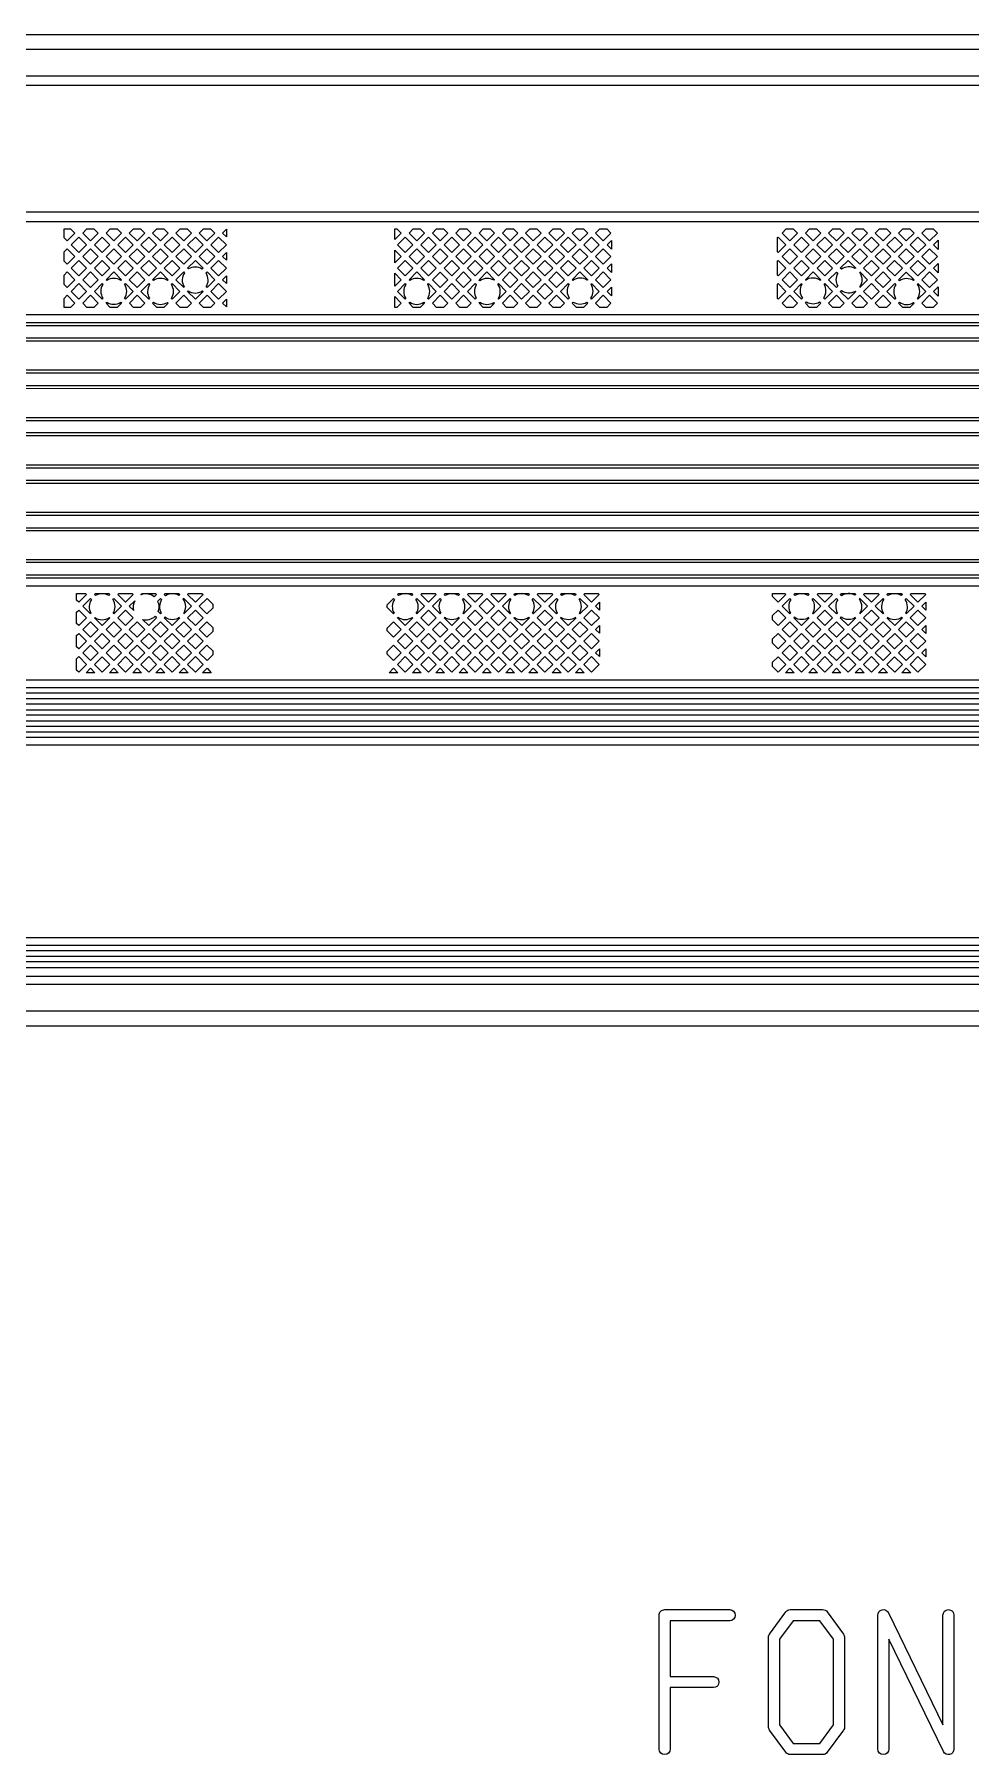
# Model space of a CAD drawing. Extents: x 3664 to 3837, y -413 to -292.
# Drawn here: x 3751.28 to 3764.12, y -344.14 to -320.55 of the extents above; entities that cross this region are included whole.
import ezdxf

# ---------------------------------------------------------------- set-up
doc = ezdxf.new("R2010")
doc.units = 0
doc.layers.add('gbr-dxf_layer0', color=7, linetype='Continuous')
doc.layers.add('gbr-outline-dxf_layer1', color=2, linetype='Continuous')

msp = doc.modelspace()

# ---------------------------------------------------------------- linework, layer by layer
at = {"layer": 'gbr-dxf_layer0'}
for p, q in [((3753.858, -323.271), (3753.911, -323.218)), ((3753.911, -323.324), (3753.858, -323.271)), ((3753.911, -323.218), (3753.911, -323.324)), ((3759.133, -323.431), (3759.192, -323.372)), ((3759.192, -323.372), (3759.192, -323.49)), ((3763.609, -323.431), (3763.673, -323.367)), ((3763.673, -323.367), (3763.673, -323.494)), ((3753.858, -323.591), (3753.911, -323.538)), ((3753.911, -323.643), (3753.858, -323.591)), ((3753.911, -323.538), (3753.911, -323.643)), ((3756.22, -323.679), (3756.22, -323.503)), ((3759.192, -323.49), (3759.133, -323.431)), ((3763.673, -323.494), (3763.609, -323.431)), ((3753.858, -323.91), (3753.911, -323.858)), ((3753.911, -323.858), (3753.911, -323.963)), ((3756.22, -323.999), (3756.22, -323.822)), ((3759.133, -323.751), (3759.192, -323.692)), ((3759.192, -323.81), (3759.133, -323.751)), ((3759.192, -323.692), (3759.192, -323.81)), ((3763.609, -323.751), (3763.673, -323.687)), ((3763.673, -323.814), (3763.609, -323.751)), ((3763.673, -323.687), (3763.673, -323.814)), ((3753.911, -323.963), (3753.858, -323.91)), ((3759.133, -324.07), (3759.192, -324.011)), ((3759.192, -324.129), (3759.133, -324.07)), ((3759.192, -324.011), (3759.192, -324.129)), ((3763.609, -324.07), (3763.673, -324.007)), ((3763.673, -324.134), (3763.609, -324.07)), ((3763.673, -324.007), (3763.673, -324.134)), ((3753.858, -324.23), (3753.911, -324.177)), ((3753.911, -324.283), (3753.858, -324.23)), ((3753.911, -324.177), (3753.911, -324.283)), ((3756.22, -324.289), (3756.22, -324.142)), ((3752.579, -328.386), (3752.653, -328.312)), ((3758.973, -328.386), (3759.027, -328.333)), ((3759.027, -328.333), (3759.027, -328.44)), ((3763.449, -328.386), (3763.504, -328.331)), ((3763.504, -328.331), (3763.504, -328.441)), ((3752.639, -328.445), (3752.579, -328.386)), ((3759.027, -328.44), (3758.973, -328.386)), ((3763.504, -328.441), (3763.449, -328.386)), ((3758.973, -328.706), (3759.027, -328.652)), ((3759.027, -328.759), (3758.973, -328.706)), ((3759.027, -328.652), (3759.027, -328.759)), ((3763.449, -328.706), (3763.504, -328.651)), ((3763.504, -328.761), (3763.449, -328.706)), ((3763.504, -328.651), (3763.504, -328.761)), ((3758.973, -329.026), (3759.027, -328.972)), ((3759.027, -329.079), (3758.973, -329.026)), ((3759.027, -328.972), (3759.027, -329.079)), ((3763.449, -329.026), (3763.504, -328.971)), ((3763.504, -329.08), (3763.449, -329.026)), ((3763.504, -328.971), (3763.504, -329.08)), ((3752.106, -329.299), (3751.986, -329.299)), ((3752.425, -329.299), (3752.306, -329.299)), ((3752.745, -329.299), (3752.626, -329.299)), ((3753.065, -329.299), (3752.945, -329.299)), ((3753.385, -329.299), (3753.265, -329.299)), ((3753.704, -329.299), (3753.585, -329.299)), ((3756.262, -329.299), (3756.142, -329.299)), ((3756.582, -329.299), (3756.462, -329.299)), ((3756.901, -329.299), (3756.782, -329.299)), ((3757.221, -329.299), (3757.101, -329.299)), ((3757.541, -329.299), (3757.421, -329.299)), ((3757.86, -329.299), (3757.741, -329.299)), ((3758.18, -329.299), (3758.06, -329.299)), ((3758.5, -329.299), (3758.38, -329.299)), ((3758.819, -329.299), (3758.7, -329.299)), ((3761.697, -329.299), (3761.577, -329.299)), ((3762.016, -329.299), (3761.897, -329.299)), ((3762.336, -329.299), (3762.217, -329.299)), ((3762.656, -329.299), (3762.536, -329.299)), ((3762.975, -329.299), (3762.856, -329.299)), ((3763.295, -329.299), (3763.176, -329.299)), ((3770.488, -329.401), (3743.517, -329.401)), ((3743.517, -329.503), (3770.491, -329.503)), ((3743.515, -329.655), (3770.49, -329.655)), ((3770.49, -329.579), (3743.517, -329.579)), ((3770.491, -329.731), (3743.517, -329.731)), ((3743.58, -329.807), (3770.491, -329.807)), ((3770.49, -329.883), (3743.582, -329.883)), ((3743.879, -329.96), (3770.492, -329.96)), ((3770.49, -330.036), (3743.882, -330.036)), ((3770.491, -330.188), (3743.942, -330.188)), ((3743.943, -330.112), (3770.489, -330.112)), ((3769.366, -332.933), (3742.19, -332.933)), ((3770.449, -333.112), (3740.228, -333.112)), ((3770.478, -333.467), (3740.209, -333.467)), ((3740.211, -333.34), (3770.48, -333.34)), ((3759.844, -344.06), (3759.844, -343.144))]:
    msp.add_line(p, q, dxfattribs=at)
at = {"layer": 'gbr-dxf_layer0', "color": 1}
for p, q in [((3770.894, -324.543), (3743.196, -324.543)), ((3743.197, -324.498), (3770.895, -324.498)), ((3770.895, -324.753), (3743.19, -324.753)), ((3743.192, -324.708), (3770.894, -324.708))]:
    msp.add_line(p, q, dxfattribs=at)
at = {"layer": 'gbr-dxf_layer0', "color": 2}
for p, q in [((3743.159, -325.148), (3770.893, -325.148)), ((3770.892, -325.193), (3743.161, -325.193)), ((3770.892, -325.405), (3743.733, -325.403)), ((3743.734, -325.358), (3770.893, -325.36))]:
    msp.add_line(p, q, dxfattribs=at)
at = {"layer": 'gbr-dxf_layer0', "color": 3}
for p, q in [((3770.892, -325.843), (3743.13, -325.843)), ((3743.131, -325.798), (3770.89, -325.798)), ((3743.131, -326.007), (3770.892, -326.007)), ((3770.891, -326.052), (3743.13, -326.052))]:
    msp.add_line(p, q, dxfattribs=at)
at = {"layer": 'gbr-dxf_layer0', "color": 4}
for p, q in [((3743.172, -326.448), (3770.89, -326.448)), ((3770.89, -326.705), (3743.013, -326.705)), ((3743.015, -326.66), (3770.889, -326.66)), ((3770.891, -326.493), (3743.173, -326.493))]:
    msp.add_line(p, q, dxfattribs=at)
at = {"layer": 'gbr-dxf_layer0', "color": 5}
for p, q in [((3770.959, -327.356), (3743.17, -327.356)), ((3743.171, -327.311), (3770.957, -327.311))]:
    msp.add_line(p, q, dxfattribs=at)
at = {"layer": 'gbr-dxf_layer0', "color": 6}
for p, q in [((3743.155, -327.745), (3770.705, -327.745)), ((3770.703, -327.79), (3743.156, -327.79)), ((3770.703, -328.002), (3743.422, -328.002)), ((3743.423, -327.957), (3770.705, -327.957))]:
    msp.add_line(p, q, dxfattribs=at)
at = {"layer": 'gbr-dxf_layer0', "linetype": 'Continuous'}
for points in [[(3739.213, -329.411), (3739.213, -321.546, -0.414216), (3740.01, -320.749), (3771.018, -320.749, -0.202307), (3781.688, -325.251, 0.202311), (3782.908, -325.766), (3788.408, -325.766, 0.202315), (3789.628, -325.251, -0.202307), (3800.298, -320.749), (3821.83, -320.749, -0.414217), (3822.626, -321.546), (3822.626, -324.478)], [(3789.224, -325.907, -0.11836), (3788.284, -326.133), (3782.784, -326.133, -0.202298), (3781.301, -325.507, 0.202302), (3770.894, -321.117), (3739.883, -321.117, -0.1755), (3739.771, -321.164), (3739.613, -321.322, -0.021764), (3739.613, -321.337, -0.125832), (3739.592, -321.423), (3739.592, -322.167, -0.355796), (3739.552, -322.216)], [(3739.719, -322.115), (3739.719, -321.548, -0.377394), (3739.986, -321.244), (3770.894, -321.244, -0.202308), (3781.209, -325.596, 0.202304), (3782.784, -326.261), (3788.284, -326.261, 0.118898), (3789.286, -326.019, 0.264777), (3789.524, -325.877, 0.049743), (3789.858, -325.596, -0.012228), (3790.362, -325.104, 0.308379), (3790.595, -324.892, -0.021115), (3791.536, -324.122, 0.268033), (3791.762, -323.956, -0.026221), (3793.032, -323.14, 0.214143), (3793.232, -323.028, -0.03315), (3794.961, -322.221, 0.130853), (3795.095, -322.17, -0.090345), (3800.174, -321.244), (3821.478, -321.244)], [(3820.193, -322.147), (3820.193, -322.744, -0.414254), (3820.143, -322.794), (3819.781, -322.794), (3819.781, -322.842), (3819.453, -322.842), (3819.453, -322.794), (3819.418, -322.794, 0.064068), (3819.205, -322.822, 0.013699), (3819.053, -322.866, 0.036904), (3819.019, -322.863, 0.080213), (3818.947, -322.875, 0.02431), (3818.686, -322.984), (3800.174, -322.984, 0.202298), (3791.105, -326.81, -0.202305), (3788.284, -328), (3782.784, -328, -0.202305), (3779.963, -326.81, 0.202298), (3770.894, -322.984), (3742.709, -322.984)], [(3741.588, -323.057), (3741.854, -323.057), (3742.121, -323.057), (3742.377, -323.057, -0.206185), (3742.442, -323.085), (3742.468, -323.111), (3770.891, -323.111)], [(3761.854, -323.914, -0.151464), (3761.955, -323.883, -0.154923), (3762.058, -323.916), (3762.063, -323.91), (3761.957, -323.804), (3761.851, -323.91)], [(3762.593, -323.808, -0.155979), (3762.626, -323.911, -0.155351), (3762.593, -324.014)], [(3822.626, -324.483, -0.006517), (3822.626, -324.487), (3822.626, -331.107, -0.014829), (3822.627, -331.117, -0.014825), (3822.626, -331.128), (3822.626, -333.146, -0.414217), (3821.83, -333.942), (3800.713, -333.942, 0.196007), (3798.823, -334.713, -0.196002), (3788.408, -338.959), (3782.908, -338.959, -0.196002), (3772.493, -334.713, 0.196006), (3770.603, -333.942), (3741.237, -333.942)], [(3771.343, -324.4, 0.009922), (3770.897, -324.391, -0.036234), (3770.889, -324.39), (3743.798, -324.39)], [(3743.21, -328.218, -0.133293), (3743.392, -328.12, -0.064905), (3743.406, -328.119), (3743.482, -328.119, -0.156639), (3743.512, -328.11), (3770.706, -328.11)], [(3753.315, -328.29, -0.158077), (3753.349, -328.394, -0.140928), (3753.322, -328.489)], [(3762.588, -328.288, -0.158077), (3762.622, -328.392, -0.145518), (3762.593, -328.489)], [(3753.268, -328.543, -0.145777), (3753.171, -328.572, -0.158074), (3753.067, -328.538), (3753.059, -328.546)], [(3757.103, -328.542, -0.149676), (3757.004, -328.572, -0.154406), (3756.901, -328.54), (3756.895, -328.546)], [(3758.701, -328.541, -0.15084), (3758.601, -328.572, -0.153098), (3758.499, -328.541), (3758.494, -328.546)], [(3761.898, -328.542, -0.14794), (3761.8, -328.571, -0.154143), (3761.698, -328.539), (3761.691, -328.546)], [(3762.539, -328.543, -0.141202), (3762.444, -328.57, -0.158074), (3762.34, -328.536), (3762.33, -328.546)], [(3762.97, -328.546), (3763.076, -328.652), (3763.182, -328.546), (3763.175, -328.54, -0.154147), (3763.073, -328.572, -0.148891), (3762.974, -328.542)], [(3741.875, -331.934), (3742.14, -331.934, 0.414254), (3742.19, -331.884), (3742.19, -331.83, 0.414689), (3742.186, -331.825, -0.414689), (3742.181, -331.821), (3742.181, -331.762, -0.229598), (3742.191, -331.743, 0.110741), (3742.23, -331.703, 0.098354), (3742.282, -331.649, -0.111785), (3742.371, -331.563, 0.079082), (3742.661, -331.352), (3742.709, -331.304, -0.039374), (3742.885, -331.154, 0.039329), (3743.095, -330.975), (3743.664, -330.405, -0.198753), (3743.942, -330.29), (3770.491, -330.29, -0.013224), (3770.782, -330.298)], [(3740.229, -333.035), (3770.45, -333.035), (3770.475, -333.034, -0.088407), (3770.541, -333.022)], [(3770.497, -333.262, 0.019023), (3770.487, -333.264, -0.050155), (3770.479, -333.264), (3740.209, -333.264)], [(3740.211, -333.188), (3770.478, -333.188, -0.017102), (3770.493, -333.186)], [(3742.074, -333.569), (3770.48, -333.569, 0.032892), (3770.525, -333.566, -0.016338), (3770.646, -333.562, -0.00889), (3770.712, -333.563, -0.017168), (3770.923, -333.578, 0.011201), (3770.93, -333.579, -0.026129), (3771.248, -333.63)], [(3759.844, -343.14), (3759.844, -342.227, -0.208517), (3759.867, -342.17, -0.208501), (3759.923, -342.148), (3760.813, -342.148, -1), (3760.813, -342.301), (3759.997, -342.301), (3759.997, -343.066), (3760.59, -343.066, -1), (3760.59, -343.218), (3759.997, -343.218), (3759.997, -344.06, -1), (3759.844, -344.06)], [(3762.844, -344.06), (3762.844, -342.228, -0.835854), (3762.991, -342.194), (3763.737, -343.729)], [(3763.737, -343.729), (3763.737, -342.224, -1), (3763.889, -342.224), (3763.889, -344.06, -0.795967), (3763.744, -344.093), (3762.997, -342.555)], [(3762.997, -342.555), (3762.997, -344.06, -1), (3762.844, -344.06)]]:
    msp.add_lwpolyline(points, format="xyb", dxfattribs=at)
for points in [[(3751.685, -323.335), (3751.685, -323.213), (3751.774, -323.213), (3751.832, -323.271), (3751.726, -323.377)], [(3751.78, -323.431), (3751.886, -323.325), (3751.992, -323.431), (3751.886, -323.537)], [(3751.94, -323.271), (3751.998, -323.213), (3752.094, -323.213), (3752.152, -323.271), (3752.046, -323.377)], [(3752.1, -323.431), (3752.206, -323.325), (3752.312, -323.431), (3752.206, -323.537)], [(3752.26, -323.271), (3752.318, -323.213), (3752.413, -323.213), (3752.472, -323.271), (3752.366, -323.377)], [(3752.42, -323.431), (3752.526, -323.325), (3752.631, -323.431), (3752.526, -323.537)], [(3752.579, -323.271), (3752.638, -323.213), (3752.733, -323.213), (3752.791, -323.271), (3752.685, -323.377)], [(3752.739, -323.431), (3752.845, -323.325), (3752.951, -323.431), (3752.845, -323.537)], [(3752.899, -323.271), (3752.957, -323.213), (3753.053, -323.213), (3753.111, -323.271), (3753.005, -323.377)], [(3753.059, -323.431), (3753.165, -323.325), (3753.271, -323.431), (3753.165, -323.537)], [(3753.219, -323.271), (3753.277, -323.213), (3753.373, -323.213), (3753.431, -323.271), (3753.325, -323.377)], [(3753.379, -323.431), (3753.485, -323.325), (3753.591, -323.431), (3753.485, -323.537)], [(3753.539, -323.271), (3753.597, -323.213), (3753.692, -323.213), (3753.75, -323.271), (3753.644, -323.377)], [(3753.698, -323.431), (3753.804, -323.325), (3753.91, -323.431), (3753.804, -323.537)], [(3756.22, -323.359), (3756.22, -323.213), (3756.25, -323.213), (3756.308, -323.271)], [(3756.256, -323.431), (3756.362, -323.325), (3756.468, -323.431), (3756.362, -323.537)], [(3756.416, -323.271), (3756.474, -323.213), (3756.57, -323.213), (3756.628, -323.271), (3756.522, -323.377)], [(3756.576, -323.431), (3756.682, -323.325), (3756.788, -323.431), (3756.682, -323.537)], [(3756.736, -323.271), (3756.794, -323.213), (3756.889, -323.213), (3756.948, -323.271), (3756.842, -323.377)], [(3756.895, -323.431), (3757.001, -323.325), (3757.107, -323.431), (3757.001, -323.537)], [(3757.055, -323.271), (3757.114, -323.213), (3757.209, -323.213), (3757.267, -323.271), (3757.161, -323.377)], [(3757.215, -323.431), (3757.321, -323.325), (3757.427, -323.431), (3757.321, -323.537)], [(3757.375, -323.271), (3757.433, -323.213), (3757.528, -323.213), (3757.587, -323.271), (3757.481, -323.377)], [(3757.535, -323.431), (3757.641, -323.325), (3757.747, -323.431), (3757.641, -323.537)], [(3757.695, -323.271), (3757.753, -323.213), (3757.848, -323.213), (3757.907, -323.271), (3757.801, -323.377)], [(3757.854, -323.431), (3757.961, -323.325), (3758.066, -323.431), (3757.96, -323.537)], [(3758.014, -323.271), (3758.073, -323.213), (3758.168, -323.213), (3758.226, -323.271), (3758.12, -323.377)], [(3758.174, -323.431), (3758.28, -323.325), (3758.386, -323.431), (3758.28, -323.537)], [(3758.334, -323.271), (3758.392, -323.213), (3758.488, -323.213), (3758.546, -323.271), (3758.44, -323.377)], [(3758.494, -323.431), (3758.6, -323.325), (3758.706, -323.431), (3758.6, -323.537)], [(3758.654, -323.271), (3758.712, -323.213), (3758.807, -323.213), (3758.866, -323.271), (3758.76, -323.377)], [(3758.814, -323.431), (3758.92, -323.325), (3759.025, -323.431), (3758.919, -323.537)], [(3758.973, -323.271), (3759.032, -323.213), (3759.127, -323.213), (3759.185, -323.271), (3759.079, -323.377)], [(3761.469, -323.529), (3761.469, -323.333), (3761.477, -323.325), (3761.583, -323.431), (3761.477, -323.537)], [(3761.531, -323.271), (3761.589, -323.213), (3761.685, -323.213), (3761.743, -323.271), (3761.637, -323.377)], [(3761.691, -323.431), (3761.797, -323.325), (3761.903, -323.431), (3761.797, -323.537)], [(3761.851, -323.271), (3761.909, -323.213), (3762.004, -323.213), (3762.063, -323.271), (3761.957, -323.377)], [(3762.01, -323.431), (3762.116, -323.325), (3762.222, -323.431), (3762.116, -323.537)], [(3762.17, -323.271), (3762.229, -323.213), (3762.324, -323.213), (3762.382, -323.271), (3762.276, -323.377)], [(3762.33, -323.431), (3762.436, -323.325), (3762.542, -323.431), (3762.436, -323.537)], [(3762.49, -323.271), (3762.548, -323.213), (3762.644, -323.213), (3762.702, -323.271), (3762.596, -323.377)], [(3762.65, -323.431), (3762.756, -323.325), (3762.862, -323.431), (3762.756, -323.537)], [(3762.81, -323.271), (3762.868, -323.213), (3762.963, -323.213), (3763.022, -323.271), (3762.916, -323.377)], [(3762.969, -323.431), (3763.076, -323.325), (3763.182, -323.431), (3763.075, -323.537)], [(3763.129, -323.271), (3763.188, -323.213), (3763.283, -323.213), (3763.341, -323.271), (3763.235, -323.377)], [(3763.289, -323.431), (3763.395, -323.325), (3763.501, -323.431), (3763.395, -323.537)], [(3763.449, -323.271), (3763.507, -323.213), (3763.603, -323.213), (3763.661, -323.271), (3763.555, -323.377)], [(3751.685, -323.655), (3751.685, -323.526), (3751.726, -323.485), (3751.832, -323.591), (3751.726, -323.697)], [(3751.78, -323.751), (3751.886, -323.645), (3751.992, -323.751), (3751.886, -323.857)], [(3751.94, -323.591), (3752.046, -323.485), (3752.152, -323.591), (3752.046, -323.697)], [(3752.1, -323.751), (3752.206, -323.645), (3752.312, -323.751), (3752.206, -323.856)], [(3752.26, -323.591), (3752.366, -323.485), (3752.472, -323.591), (3752.366, -323.697)], [(3752.42, -323.751), (3752.526, -323.645), (3752.632, -323.751), (3752.526, -323.857)], [(3752.579, -323.591), (3752.685, -323.485), (3752.791, -323.591), (3752.685, -323.697)], [(3752.739, -323.751), (3752.845, -323.645), (3752.951, -323.751), (3752.845, -323.857)], [(3752.899, -323.591), (3753.005, -323.485), (3753.111, -323.591), (3753.005, -323.697)], [(3753.059, -323.751), (3753.165, -323.645), (3753.271, -323.751), (3753.165, -323.856)], [(3753.219, -323.591), (3753.325, -323.485), (3753.431, -323.591), (3753.325, -323.697)], [(3753.539, -323.591), (3753.644, -323.485), (3753.751, -323.591), (3753.645, -323.697)], [(3753.698, -323.751), (3753.804, -323.645), (3753.91, -323.751), (3753.804, -323.857)], [(3756.256, -323.751), (3756.362, -323.645), (3756.468, -323.751), (3756.362, -323.857)], [(3756.416, -323.591), (3756.522, -323.485), (3756.628, -323.591), (3756.522, -323.697)], [(3756.576, -323.751), (3756.682, -323.645), (3756.788, -323.751), (3756.682, -323.857)], [(3756.735, -323.591), (3756.842, -323.485), (3756.948, -323.591), (3756.841, -323.697)], [(3756.895, -323.751), (3757.001, -323.645), (3757.107, -323.751), (3757.001, -323.857)], [(3757.055, -323.591), (3757.161, -323.485), (3757.267, -323.591), (3757.161, -323.697)], [(3757.215, -323.751), (3757.321, -323.645), (3757.427, -323.751), (3757.321, -323.857)], [(3757.375, -323.591), (3757.481, -323.485), (3757.587, -323.591), (3757.481, -323.697)], [(3757.535, -323.751), (3757.641, -323.645), (3757.747, -323.751), (3757.641, -323.856)], [(3757.695, -323.591), (3757.801, -323.485), (3757.906, -323.591), (3757.8, -323.697)], [(3757.854, -323.751), (3757.96, -323.645), (3758.066, -323.751), (3757.96, -323.857)], [(3758.014, -323.591), (3758.12, -323.485), (3758.226, -323.591), (3758.12, -323.697)], [(3758.174, -323.751), (3758.28, -323.645), (3758.386, -323.751), (3758.28, -323.857)], [(3758.334, -323.591), (3758.44, -323.485), (3758.546, -323.591), (3758.44, -323.697)], [(3758.494, -323.751), (3758.6, -323.645), (3758.706, -323.751), (3758.6, -323.856)], [(3758.654, -323.591), (3758.76, -323.485), (3758.866, -323.591), (3758.76, -323.697)], [(3758.813, -323.751), (3758.919, -323.645), (3759.025, -323.751), (3758.919, -323.857)], [(3758.973, -323.591), (3759.079, -323.485), (3759.185, -323.591), (3759.079, -323.697)], [(3761.469, -323.849), (3761.469, -323.652), (3761.477, -323.645), (3761.583, -323.751), (3761.477, -323.856)], [(3761.531, -323.591), (3761.637, -323.485), (3761.743, -323.591), (3761.637, -323.697)], [(3761.691, -323.751), (3761.797, -323.645), (3761.903, -323.751), (3761.797, -323.857)], [(3761.851, -323.591), (3761.957, -323.485), (3762.063, -323.591), (3761.957, -323.697)], [(3762.011, -323.751), (3762.116, -323.645), (3762.222, -323.751), (3762.117, -323.857)], [(3762.17, -323.591), (3762.276, -323.485), (3762.382, -323.591), (3762.276, -323.697)], [(3762.49, -323.591), (3762.596, -323.485), (3762.702, -323.591), (3762.596, -323.697)], [(3762.65, -323.751), (3762.756, -323.645), (3762.862, -323.751), (3762.756, -323.857)], [(3762.81, -323.591), (3762.916, -323.485), (3763.022, -323.591), (3762.916, -323.697)], [(3762.97, -323.751), (3763.075, -323.645), (3763.182, -323.751), (3763.076, -323.857)], [(3763.129, -323.591), (3763.235, -323.485), (3763.341, -323.591), (3763.235, -323.697)], [(3763.289, -323.751), (3763.395, -323.645), (3763.501, -323.751), (3763.395, -323.857)], [(3763.449, -323.591), (3763.555, -323.485), (3763.661, -323.591), (3763.555, -323.697)], [(3751.685, -323.975), (3751.685, -323.846), (3751.726, -323.804), (3751.832, -323.91), (3751.726, -324.016)], [(3751.94, -323.91), (3752.046, -323.804), (3752.152, -323.91), (3752.046, -324.016)], [(3752.579, -323.91), (3752.685, -323.804), (3752.791, -323.91), (3752.685, -324.016)], [(3756.736, -323.91), (3756.841, -323.805), (3756.947, -323.91), (3756.841, -324.016)], [(3757.055, -323.91), (3757.161, -323.804), (3757.267, -323.91), (3757.161, -324.017)], [(3757.695, -323.91), (3757.8, -323.804), (3757.906, -323.91), (3757.801, -324.016)], [(3758.014, -323.91), (3758.12, -323.804), (3758.226, -323.91), (3758.12, -324.016)], [(3758.334, -323.91), (3758.44, -323.804), (3758.546, -323.91), (3758.44, -324.016)], [(3758.973, -323.91), (3759.079, -323.804), (3759.185, -323.91), (3759.079, -324.016)], [(3761.531, -323.91), (3761.637, -323.804), (3761.743, -323.91), (3761.637, -324.016)], [(3762.81, -323.91), (3762.916, -323.804), (3763.022, -323.91), (3762.916, -324.016)], [(3763.449, -323.91), (3763.555, -323.804), (3763.661, -323.91), (3763.555, -324.017)], [(3751.685, -324.289), (3751.685, -324.166), (3751.726, -324.124), (3751.832, -324.23), (3751.774, -324.289)], [(3751.78, -324.07), (3751.886, -323.964), (3751.992, -324.07), (3751.886, -324.176)], [(3751.94, -324.23), (3752.046, -324.124), (3752.152, -324.23), (3752.093, -324.289), (3751.998, -324.289)], [(3752.58, -324.23), (3752.685, -324.124), (3752.791, -324.23), (3752.733, -324.289), (3752.638, -324.289)], [(3753.219, -324.23), (3753.325, -324.124), (3753.431, -324.23), (3753.372, -324.289), (3753.277, -324.289)], [(3753.539, -324.23), (3753.645, -324.124), (3753.75, -324.23), (3753.692, -324.289), (3753.597, -324.289)], [(3753.698, -324.07), (3753.804, -323.964), (3753.91, -324.07), (3753.804, -324.176)], [(3756.735, -324.23), (3756.841, -324.124), (3756.947, -324.23), (3756.889, -324.289), (3756.794, -324.289)], [(3756.895, -324.07), (3757.001, -323.964), (3757.107, -324.07), (3757.001, -324.176)], [(3757.055, -324.23), (3757.161, -324.124), (3757.267, -324.23), (3757.209, -324.289), (3757.114, -324.289)], [(3757.695, -324.23), (3757.801, -324.124), (3757.907, -324.23), (3757.848, -324.289), (3757.753, -324.289)], [(3757.854, -324.07), (3757.96, -323.964), (3758.066, -324.07), (3757.96, -324.176)], [(3758.014, -324.23), (3758.12, -324.124), (3758.226, -324.23), (3758.168, -324.289), (3758.073, -324.289)], [(3758.174, -324.07), (3758.28, -323.964), (3758.386, -324.07), (3758.28, -324.176)], [(3758.334, -324.23), (3758.44, -324.124), (3758.546, -324.23), (3758.487, -324.289), (3758.392, -324.289)], [(3758.973, -324.23), (3759.079, -324.124), (3759.185, -324.23), (3759.127, -324.289), (3759.032, -324.289)], [(3761.469, -324.168), (3761.469, -323.972), (3761.477, -323.964), (3761.583, -324.07), (3761.477, -324.176)], [(3761.531, -324.23), (3761.637, -324.124), (3761.743, -324.23), (3761.685, -324.289), (3761.59, -324.289)], [(3762.17, -324.23), (3762.276, -324.124), (3762.382, -324.23), (3762.324, -324.289), (3762.229, -324.289)], [(3762.49, -324.23), (3762.596, -324.124), (3762.702, -324.23), (3762.644, -324.289), (3762.549, -324.289)], [(3762.65, -324.07), (3762.756, -323.964), (3762.862, -324.07), (3762.756, -324.176)], [(3762.81, -324.23), (3762.916, -324.124), (3763.022, -324.23), (3762.963, -324.289), (3762.868, -324.289)], [(3763.449, -324.23), (3763.555, -324.124), (3763.661, -324.23), (3763.602, -324.289), (3763.508, -324.289)], [(3751.857, -328.303), (3751.857, -328.212), (3751.978, -328.212), (3751.992, -328.226), (3751.886, -328.332)], [(3752.42, -328.226), (3752.434, -328.212), (3752.617, -328.212), (3752.632, -328.226), (3752.526, -328.332)], [(3753.379, -328.226), (3753.393, -328.212), (3753.576, -328.212), (3753.591, -328.226), (3753.485, -328.332)], [(3753.538, -328.386), (3753.645, -328.28), (3753.724, -328.36), (3753.724, -328.413), (3753.644, -328.492)], [(3756.576, -328.226), (3756.59, -328.212), (3756.773, -328.212), (3756.788, -328.226), (3756.682, -328.332)], [(3757.215, -328.226), (3757.229, -328.212), (3757.413, -328.212), (3757.427, -328.226), (3757.321, -328.332)], [(3757.375, -328.386), (3757.481, -328.28), (3757.587, -328.386), (3757.481, -328.492)], [(3757.535, -328.226), (3757.549, -328.212), (3757.732, -328.212), (3757.747, -328.226), (3757.641, -328.332)], [(3758.174, -328.226), (3758.188, -328.212), (3758.372, -328.212), (3758.386, -328.226), (3758.28, -328.332)], [(3758.814, -328.226), (3758.828, -328.212), (3759.011, -328.212), (3759.025, -328.226), (3758.919, -328.332)], [(3761.4, -328.256), (3761.4, -328.212), (3761.569, -328.212), (3761.583, -328.226), (3761.477, -328.332)], [(3762.011, -328.226), (3762.025, -328.212), (3762.208, -328.212), (3762.222, -328.226), (3762.117, -328.332)], [(3762.65, -328.226), (3762.664, -328.212), (3762.848, -328.212), (3762.862, -328.226), (3762.756, -328.332)], [(3763.289, -328.226), (3763.304, -328.212), (3763.487, -328.212), (3763.501, -328.226), (3763.395, -328.332)], [(3751.857, -328.623), (3751.857, -328.469), (3751.886, -328.44), (3751.992, -328.546), (3751.886, -328.652)], [(3751.94, -328.706), (3752.046, -328.6), (3752.152, -328.706), (3752.046, -328.812)], [(3752.26, -328.706), (3752.366, -328.6), (3752.472, -328.706), (3752.366, -328.812)], [(3752.42, -328.546), (3752.526, -328.44), (3752.632, -328.546), (3752.526, -328.652)], [(3752.579, -328.706), (3752.685, -328.6), (3752.791, -328.706), (3752.685, -328.812)], [(3752.899, -328.706), (3753.005, -328.6), (3753.111, -328.706), (3753.005, -328.812)], [(3753.219, -328.706), (3753.325, -328.6), (3753.431, -328.706), (3753.325, -328.812)], [(3753.379, -328.546), (3753.485, -328.44), (3753.591, -328.546), (3753.485, -328.652)], [(3753.539, -328.706), (3753.644, -328.6), (3753.724, -328.68), (3753.724, -328.732), (3753.644, -328.812)], [(3756.114, -328.724), (3756.114, -328.688), (3756.202, -328.6), (3756.308, -328.706), (3756.202, -328.812)], [(3756.416, -328.706), (3756.522, -328.6), (3756.628, -328.706), (3756.522, -328.812)], [(3756.576, -328.546), (3756.682, -328.44), (3756.788, -328.546), (3756.682, -328.652)], [(3756.736, -328.706), (3756.841, -328.6), (3756.948, -328.706), (3756.842, -328.812)], [(3757.055, -328.706), (3757.161, -328.6), (3757.267, -328.706), (3757.161, -328.812)], [(3757.215, -328.546), (3757.321, -328.44), (3757.427, -328.546), (3757.321, -328.652)], [(3757.375, -328.706), (3757.481, -328.6), (3757.587, -328.706), (3757.481, -328.812)], [(3757.535, -328.546), (3757.641, -328.44), (3757.747, -328.546), (3757.641, -328.652)], [(3757.695, -328.706), (3757.801, -328.6), (3757.907, -328.706), (3757.801, -328.812)], [(3758.014, -328.706), (3758.12, -328.6), (3758.226, -328.706), (3758.12, -328.812)], [(3758.174, -328.546), (3758.28, -328.44), (3758.386, -328.546), (3758.28, -328.652)], [(3758.334, -328.706), (3758.44, -328.6), (3758.546, -328.706), (3758.44, -328.812)], [(3758.654, -328.706), (3758.76, -328.6), (3758.866, -328.706), (3758.76, -328.812)], [(3758.814, -328.546), (3758.919, -328.44), (3759.026, -328.546), (3758.92, -328.652)], [(3761.4, -328.575), (3761.4, -328.517), (3761.477, -328.44), (3761.583, -328.546), (3761.477, -328.652)], [(3761.531, -328.706), (3761.637, -328.6), (3761.743, -328.706), (3761.637, -328.812)], [(3761.851, -328.706), (3761.957, -328.6), (3762.063, -328.706), (3761.957, -328.812)], [(3762.011, -328.546), (3762.117, -328.44), (3762.222, -328.546), (3762.116, -328.652)], [(3762.17, -328.706), (3762.276, -328.6), (3762.382, -328.706), (3762.276, -328.812)], [(3762.49, -328.706), (3762.596, -328.6), (3762.702, -328.706), (3762.596, -328.812)], [(3762.65, -328.546), (3762.756, -328.44), (3762.862, -328.546), (3762.756, -328.652)], [(3762.81, -328.706), (3762.916, -328.6), (3763.022, -328.706), (3762.916, -328.812)], [(3763.129, -328.706), (3763.235, -328.6), (3763.341, -328.706), (3763.235, -328.812)], [(3763.289, -328.546), (3763.395, -328.44), (3763.501, -328.546), (3763.395, -328.652)], [(3751.857, -328.943), (3751.857, -328.789), (3751.886, -328.76), (3751.992, -328.866), (3751.886, -328.972)], [(3752.1, -328.866), (3752.206, -328.76), (3752.312, -328.866), (3752.206, -328.972)], [(3752.42, -328.866), (3752.526, -328.76), (3752.631, -328.866), (3752.526, -328.972)], [(3752.739, -328.866), (3752.845, -328.76), (3752.951, -328.866), (3752.845, -328.972)], [(3753.059, -328.866), (3753.165, -328.76), (3753.271, -328.866), (3753.165, -328.972)], [(3753.379, -328.866), (3753.485, -328.76), (3753.591, -328.866), (3753.485, -328.972)], [(3756.256, -328.866), (3756.362, -328.76), (3756.468, -328.866), (3756.362, -328.972)], [(3756.576, -328.866), (3756.682, -328.76), (3756.788, -328.866), (3756.682, -328.972)], [(3756.895, -328.866), (3757.001, -328.76), (3757.107, -328.866), (3757.001, -328.972)], [(3757.215, -328.866), (3757.321, -328.76), (3757.427, -328.866), (3757.321, -328.972)], [(3757.535, -328.866), (3757.641, -328.76), (3757.747, -328.866), (3757.641, -328.972)], [(3757.854, -328.866), (3757.961, -328.76), (3758.067, -328.866), (3757.96, -328.972)], [(3758.174, -328.866), (3758.28, -328.76), (3758.386, -328.866), (3758.28, -328.972)], [(3758.494, -328.866), (3758.6, -328.76), (3758.706, -328.866), (3758.6, -328.972)], [(3758.814, -328.866), (3758.92, -328.76), (3759.025, -328.866), (3758.919, -328.972)], [(3761.4, -328.895), (3761.4, -328.837), (3761.477, -328.76), (3761.583, -328.866), (3761.477, -328.972)], [(3761.691, -328.866), (3761.797, -328.76), (3761.903, -328.866), (3761.797, -328.972)], [(3762.01, -328.866), (3762.116, -328.76), (3762.222, -328.866), (3762.116, -328.972)], [(3762.33, -328.866), (3762.436, -328.76), (3762.542, -328.866), (3762.436, -328.972)], [(3762.65, -328.866), (3762.756, -328.76), (3762.862, -328.866), (3762.756, -328.972)], [(3762.969, -328.866), (3763.076, -328.76), (3763.182, -328.866), (3763.075, -328.972)], [(3763.289, -328.866), (3763.395, -328.76), (3763.501, -328.866), (3763.395, -328.972)], [(3751.857, -329.263), (3751.857, -329.108), (3751.886, -329.079), (3751.992, -329.185), (3751.886, -329.291)], [(3751.94, -329.025), (3752.046, -328.92), (3752.152, -329.026), (3752.046, -329.131)], [(3752.26, -329.026), (3752.366, -328.92), (3752.472, -329.026), (3752.366, -329.132)], [(3752.579, -329.026), (3752.685, -328.92), (3752.791, -329.026), (3752.685, -329.132)], [(3752.899, -329.026), (3753.005, -328.92), (3753.111, -329.026), (3753.005, -329.132)], [(3753.219, -329.026), (3753.325, -328.92), (3753.431, -329.025), (3753.325, -329.131)], [(3753.379, -329.185), (3753.485, -329.079), (3753.591, -329.185), (3753.485, -329.291)], [(3753.539, -329.025), (3753.644, -328.92), (3753.724, -328.999), (3753.724, -329.052), (3753.645, -329.132)], [(3756.114, -329.043), (3756.114, -329.008), (3756.202, -328.92), (3756.308, -329.026), (3756.202, -329.132)], [(3756.416, -329.026), (3756.522, -328.92), (3756.628, -329.026), (3756.522, -329.132)], [(3756.735, -329.026), (3756.842, -328.92), (3756.948, -329.026), (3756.841, -329.132)], [(3757.055, -329.026), (3757.161, -328.92), (3757.267, -329.025), (3757.161, -329.131)], [(3757.215, -329.185), (3757.321, -329.079), (3757.427, -329.185), (3757.321, -329.291)], [(3757.375, -329.025), (3757.481, -328.92), (3757.587, -329.026), (3757.481, -329.132)], [(3757.695, -329.026), (3757.801, -328.92), (3757.907, -329.026), (3757.801, -329.132)], [(3758.014, -329.026), (3758.12, -328.92), (3758.226, -329.025), (3758.12, -329.132)], [(3758.174, -329.185), (3758.28, -329.079), (3758.386, -329.185), (3758.28, -329.291)], [(3758.334, -329.025), (3758.44, -328.92), (3758.546, -329.026), (3758.44, -329.131)], [(3758.654, -329.026), (3758.76, -328.92), (3758.866, -329.026), (3758.76, -329.132)], [(3761.531, -329.026), (3761.637, -328.92), (3761.743, -329.026), (3761.637, -329.132)], [(3761.851, -329.026), (3761.957, -328.92), (3762.063, -329.026), (3761.957, -329.132)], [(3762.17, -329.026), (3762.276, -328.92), (3762.382, -329.026), (3762.276, -329.132)], [(3762.49, -329.026), (3762.596, -328.92), (3762.702, -329.026), (3762.596, -329.132)], [(3762.81, -329.026), (3762.916, -328.92), (3763.022, -329.026), (3762.916, -329.132)], [(3763.129, -329.026), (3763.235, -328.92), (3763.341, -329.026), (3763.235, -329.132)], [(3752.1, -329.185), (3752.206, -329.08), (3752.312, -329.185), (3752.206, -329.291)], [(3752.42, -329.185), (3752.526, -329.079), (3752.632, -329.185), (3752.526, -329.291)], [(3752.739, -329.185), (3752.845, -329.079), (3752.951, -329.185), (3752.845, -329.291)], [(3753.059, -329.185), (3753.165, -329.079), (3753.271, -329.185), (3753.165, -329.291)], [(3756.256, -329.185), (3756.362, -329.079), (3756.468, -329.185), (3756.362, -329.291)], [(3756.576, -329.185), (3756.682, -329.08), (3756.788, -329.186), (3756.682, -329.291)], [(3756.895, -329.186), (3757.001, -329.079), (3757.107, -329.185), (3757.001, -329.291)], [(3757.535, -329.185), (3757.641, -329.08), (3757.747, -329.186), (3757.641, -329.291)], [(3757.854, -329.186), (3757.96, -329.08), (3758.066, -329.185), (3757.96, -329.291)], [(3758.494, -329.185), (3758.6, -329.08), (3758.706, -329.185), (3758.6, -329.291)], [(3758.813, -329.185), (3758.919, -329.079), (3759.025, -329.185), (3758.919, -329.291)], [(3761.4, -329.215), (3761.4, -329.156), (3761.477, -329.08), (3761.583, -329.185), (3761.477, -329.291)], [(3761.691, -329.185), (3761.797, -329.079), (3761.903, -329.185), (3761.797, -329.291)], [(3762.011, -329.185), (3762.116, -329.079), (3762.222, -329.185), (3762.117, -329.291)], [(3762.33, -329.185), (3762.436, -329.08), (3762.542, -329.185), (3762.436, -329.291)], [(3762.65, -329.185), (3762.756, -329.079), (3762.862, -329.185), (3762.756, -329.291)], [(3762.97, -329.185), (3763.075, -329.08), (3763.182, -329.186), (3763.076, -329.291)], [(3763.289, -329.186), (3763.395, -329.079), (3763.501, -329.185), (3763.395, -329.291)], [(3761.497, -343.729), (3761.682, -343.983), (3762.051, -343.983), (3762.237, -343.729), (3762.237, -342.555), (3762.051, -342.3), (3761.682, -342.3), (3761.497, -342.555)]]:
    msp.add_lwpolyline(points, close=True, dxfattribs=at)
for points in [[(3753.379, -323.751), (3753.485, -323.645), (3753.591, -323.751), (3753.577, -323.764, 0.28353), (3753.391, -323.762)], [(3762.33, -323.751), (3762.436, -323.645), (3762.542, -323.751), (3762.536, -323.756, 0.291868), (3762.345, -323.766)], [(3752.26, -323.91), (3752.366, -323.804), (3752.472, -323.91), (3752.463, -323.92, 0.295491), (3752.269, -323.92)], [(3752.899, -323.91), (3753.005, -323.804), (3753.111, -323.91), (3753.102, -323.92, 0.292065), (3752.91, -323.921)], [(3753.219, -323.91), (3753.325, -323.804), (3753.335, -323.815, 0.297335), (3753.332, -324.009), (3753.325, -324.016)], [(3753.631, -323.817), (3753.645, -323.804), (3753.751, -323.91), (3753.645, -324.016), (3753.635, -324.007, 0.13686), (3753.66, -323.915, 0.145458)], [(3756.416, -323.91), (3756.522, -323.804), (3756.628, -323.91), (3756.617, -323.921, 0.292918), (3756.426, -323.92)], [(3757.375, -323.91), (3757.481, -323.804), (3757.587, -323.91), (3757.58, -323.917, 0.291992), (3757.388, -323.924)], [(3758.654, -323.91), (3758.76, -323.804), (3758.866, -323.91), (3758.859, -323.917, 0.301669), (3758.662, -323.919)], [(3762.17, -323.91), (3762.276, -323.805), (3762.294, -323.822, 0.266452), (3762.294, -323.999), (3762.276, -324.016)], [(3763.13, -323.91), (3763.235, -323.805), (3763.341, -323.91), (3763.332, -323.92, 0.287591), (3763.143, -323.924)], [(3752.1, -324.07), (3752.206, -323.964), (3752.216, -323.974, 0.292131), (3752.217, -324.165), (3752.206, -324.176)], [(3752.515, -324.166, 0.29325), (3752.516, -323.974), (3752.526, -323.964), (3752.632, -324.07), (3752.526, -324.176)], [(3752.739, -324.07), (3752.845, -323.964), (3752.857, -323.976, 0.288251), (3752.856, -324.165), (3752.845, -324.176)], [(3753.156, -323.973), (3753.165, -323.964), (3753.271, -324.07), (3753.165, -324.176), (3753.156, -324.167, 0.145138), (3753.185, -324.071, 0.145727)], [(3753.379, -324.07), (3753.385, -324.063, 0.301841), (3753.582, -324.062), (3753.591, -324.07), (3753.485, -324.176)], [(3756.256, -324.07), (3756.362, -323.964), (3756.372, -323.974, 0.294153), (3756.372, -324.167), (3756.362, -324.176)], [(3756.671, -324.166, 0.291226), (3756.671, -323.975), (3756.682, -323.964), (3756.788, -324.07), (3756.682, -324.176)], [(3757.215, -324.07), (3757.321, -323.964), (3757.336, -323.98, 0.274236), (3757.336, -324.161), (3757.321, -324.176)], [(3757.635, -323.969), (3757.641, -323.964), (3757.747, -324.07), (3757.641, -324.176), (3757.636, -324.171, 0.151728), (3757.667, -324.07, 0.152307)], [(3758.494, -324.07), (3758.6, -323.964), (3758.609, -323.974, 0.28931), (3758.613, -324.164), (3758.6, -324.176)], [(3758.909, -324.165, 0.296031), (3758.912, -323.972), (3758.919, -323.964), (3759.025, -324.07), (3758.92, -324.176)], [(3761.691, -324.07), (3761.797, -323.964), (3761.802, -323.97, 0.296306), (3761.81, -324.163), (3761.797, -324.176)], [(3762.102, -324.161, 0.288889), (3762.109, -323.972), (3762.117, -323.964), (3762.222, -324.07), (3762.116, -324.176)], [(3762.33, -324.07), (3762.345, -324.056, 0.293221), (3762.537, -324.065), (3762.542, -324.07), (3762.436, -324.176)], [(3762.97, -324.07), (3763.076, -323.964), (3763.09, -323.979, 0.279227), (3763.089, -324.163), (3763.076, -324.176)], [(3763.388, -323.972), (3763.395, -323.964), (3763.501, -324.07), (3763.395, -324.176), (3763.39, -324.171, 0.147309), (3763.419, -324.073, 0.152041)], [(3752.26, -324.23), (3752.271, -324.219, 0.289881), (3752.461, -324.219), (3752.472, -324.23), (3752.413, -324.289), (3752.318, -324.289)], [(3752.899, -324.23), (3752.91, -324.219, 0.293306), (3753.102, -324.221), (3753.111, -324.23), (3753.053, -324.289), (3752.958, -324.289)], [(3756.416, -324.23), (3756.426, -324.22, 0.292465), (3756.617, -324.22), (3756.628, -324.23), (3756.569, -324.289), (3756.474, -324.289)], [(3757.375, -324.23), (3757.388, -324.217, 0.293238), (3757.58, -324.223), (3757.587, -324.23), (3757.528, -324.289), (3757.433, -324.289)], [(3758.654, -324.23), (3758.667, -324.217, 0.283716), (3758.854, -324.218), (3758.866, -324.23), (3758.807, -324.289), (3758.712, -324.289)], [(3761.851, -324.23), (3761.866, -324.215, 0.271717), (3762.046, -324.214), (3762.063, -324.23), (3762.004, -324.289), (3761.909, -324.289)], [(3763.129, -324.23), (3763.141, -324.219, 0.297708), (3763.335, -324.224), (3763.341, -324.23), (3763.283, -324.289), (3763.188, -324.289)], [(3751.94, -328.386), (3752.046, -328.28), (3752.06, -328.294, 0.291893), (3752.053, -328.485), (3752.046, -328.492)], [(3752.1, -328.226), (3752.114, -328.212), (3752.297, -328.212), (3752.312, -328.226), (3752.297, -328.241, 0.274907), (3752.115, -328.242)], [(3752.353, -328.293), (3752.366, -328.28), (3752.472, -328.386), (3752.366, -328.492), (3752.359, -328.485, 0.135313), (3752.384, -328.394, 0.152032)], [(3752.739, -328.226), (3752.754, -328.212), (3752.937, -328.212), (3752.951, -328.226), (3752.92, -328.257, 0.267523), (3752.744, -328.231)], [(3752.969, -328.317), (3753.005, -328.28), (3753.022, -328.297, 0.279497), (3753.016, -328.481), (3753.005, -328.492), (3752.975, -328.462, 0.094246), (3752.988, -328.397, 0.117256)], [(3753.059, -328.226), (3753.073, -328.212), (3753.256, -328.212), (3753.271, -328.226), (3753.258, -328.239, 0.274355), (3753.076, -328.244)], [(3756.114, -328.404), (3756.114, -328.368), (3756.202, -328.28), (3756.216, -328.294, 0.289898), (3756.21, -328.484), (3756.202, -328.492)], [(3756.256, -328.226), (3756.27, -328.212), (3756.454, -328.212), (3756.468, -328.226), (3756.454, -328.24, 0.278048), (3756.271, -328.241)], [(3756.51, -328.292), (3756.522, -328.28), (3756.628, -328.386), (3756.522, -328.492), (3756.515, -328.485, 0.137748), (3756.541, -328.393, 0.151518)], [(3756.736, -328.386), (3756.841, -328.28), (3756.856, -328.295, 0.28757), (3756.85, -328.484), (3756.841, -328.492)], [(3756.895, -328.226), (3756.91, -328.212), (3757.093, -328.212), (3757.107, -328.226), (3757.093, -328.241, 0.274174), (3756.911, -328.242)], [(3757.149, -328.292), (3757.161, -328.28), (3757.267, -328.386), (3757.161, -328.492), (3757.156, -328.487, 0.137005), (3757.181, -328.395, 0.154406)], [(3757.695, -328.386), (3757.801, -328.28), (3757.811, -328.291, 0.299405), (3757.807, -328.486), (3757.801, -328.492)], [(3757.854, -328.226), (3757.869, -328.212), (3758.052, -328.212), (3758.066, -328.226), (3758.052, -328.241, 0.280326), (3757.867, -328.239)], [(3758.106, -328.294), (3758.12, -328.28), (3758.226, -328.386), (3758.12, -328.492), (3758.11, -328.482, 0.13435), (3758.135, -328.392, 0.145991)], [(3758.334, -328.386), (3758.44, -328.28), (3758.454, -328.294, 0.290208), (3758.448, -328.485), (3758.44, -328.492)], [(3758.494, -328.226), (3758.508, -328.212), (3758.691, -328.212), (3758.706, -328.226), (3758.691, -328.241, 0.274342), (3758.51, -328.242)], [(3758.747, -328.293), (3758.76, -328.28), (3758.866, -328.386), (3758.76, -328.492), (3758.753, -328.486, 0.135844), (3758.779, -328.395, 0.153098)], [(3761.531, -328.386), (3761.637, -328.28), (3761.652, -328.295, 0.286), (3761.646, -328.483), (3761.637, -328.492)], [(3761.691, -328.226), (3761.705, -328.212), (3761.888, -328.212), (3761.903, -328.226), (3761.889, -328.24, 0.27629), (3761.707, -328.242)], [(3761.945, -328.291), (3761.957, -328.28), (3762.063, -328.386), (3761.957, -328.492), (3761.951, -328.487, 0.138762), (3761.978, -328.394, 0.154143)], [(3762.17, -328.386), (3762.276, -328.28), (3762.294, -328.298, 0.274645), (3762.289, -328.479), (3762.276, -328.492)], [(3762.33, -328.226), (3762.345, -328.212), (3762.528, -328.212), (3762.542, -328.226), (3762.531, -328.237, 0.279209), (3762.347, -328.243)], [(3762.81, -328.386), (3762.916, -328.28), (3762.928, -328.292, 0.298248), (3762.921, -328.487), (3762.916, -328.492)], [(3762.97, -328.226), (3762.984, -328.212), (3763.167, -328.212), (3763.182, -328.226), (3763.166, -328.242, 0.275293), (3762.984, -328.24)], [(3763.221, -328.295), (3763.235, -328.28), (3763.341, -328.386), (3763.235, -328.492), (3763.227, -328.483, 0.132505), (3763.251, -328.394, 0.148886)], [(3752.1, -328.546), (3752.105, -328.541, 0.310509), (3752.307, -328.541), (3752.312, -328.546), (3752.206, -328.652)], [(3752.761, -328.568, 0.263798), (3752.932, -328.526), (3752.951, -328.546), (3752.845, -328.652)], [(3756.256, -328.546), (3756.263, -328.539, 0.307354), (3756.462, -328.54), (3756.468, -328.546), (3756.362, -328.652)], [(3757.854, -328.546), (3757.86, -328.541, 0.305045), (3758.058, -328.538), (3758.066, -328.546), (3757.961, -328.652)], [(3761.344, -343.752), (3761.344, -342.534, -0.170323), (3761.359, -342.485), (3761.582, -342.179, -0.239742), (3761.644, -342.148), (3762.088, -342.148, -0.246448), (3762.151, -342.179), (3762.373, -342.483, -0.166637), (3762.389, -342.53), (3762.389, -343.754, -0.16419), (3762.374, -343.8), (3762.152, -344.104, -0.249655), (3762.088, -344.136), (3761.644, -344.136, -0.247601), (3761.581, -344.103), (3761.359, -343.799, -0.165513)]]:
    msp.add_lwpolyline(points, format="xyb", close=True, dxfattribs=at)
for points in [[(3756.22, -323.503), (3756.308, -323.591), (3756.22, -323.679)], [(3756.22, -323.822), (3756.308, -323.91), (3756.22, -323.999)], [(3762.596, -324.016), (3762.702, -323.91), (3762.596, -323.804)], [(3756.22, -324.142), (3756.308, -324.23), (3756.25, -324.289), (3756.22, -324.289)], [(3753.325, -328.492), (3753.431, -328.386), (3753.325, -328.28), (3753.315, -328.29)], [(3762.596, -328.492), (3762.702, -328.386), (3762.596, -328.28), (3762.588, -328.288)], [(3753.059, -328.546), (3753.165, -328.652), (3753.271, -328.546)], [(3756.895, -328.546), (3757.001, -328.652), (3757.107, -328.546)], [(3758.494, -328.546), (3758.6, -328.652), (3758.706, -328.546)], [(3761.691, -328.546), (3761.797, -328.652), (3761.903, -328.546)], [(3762.33, -328.546), (3762.436, -328.652), (3762.542, -328.546)], [(3751.986, -329.299), (3752.046, -329.239), (3752.106, -329.299)], [(3752.306, -329.299), (3752.366, -329.239), (3752.425, -329.299)], [(3752.626, -329.299), (3752.685, -329.239), (3752.745, -329.299)], [(3752.945, -329.299), (3753.005, -329.239), (3753.065, -329.299)], [(3753.265, -329.299), (3753.325, -329.239), (3753.385, -329.299)], [(3753.585, -329.299), (3753.645, -329.239), (3753.704, -329.299)], [(3756.142, -329.299), (3756.202, -329.239), (3756.262, -329.299)], [(3756.462, -329.299), (3756.522, -329.239), (3756.582, -329.299)], [(3756.782, -329.299), (3756.841, -329.239), (3756.901, -329.299)], [(3757.101, -329.299), (3757.161, -329.239), (3757.221, -329.299)], [(3757.421, -329.299), (3757.481, -329.239), (3757.541, -329.299)], [(3757.741, -329.299), (3757.801, -329.239), (3757.86, -329.299)], [(3758.06, -329.299), (3758.12, -329.239), (3758.18, -329.299)], [(3758.38, -329.299), (3758.44, -329.239), (3758.5, -329.299)], [(3758.7, -329.299), (3758.76, -329.239), (3758.819, -329.299)], [(3761.577, -329.299), (3761.637, -329.239), (3761.697, -329.299)], [(3761.897, -329.299), (3761.957, -329.239), (3762.016, -329.299)], [(3762.217, -329.299), (3762.276, -329.239), (3762.336, -329.299)], [(3762.536, -329.299), (3762.596, -329.239), (3762.656, -329.299)], [(3762.856, -329.299), (3762.916, -329.239), (3762.975, -329.299)], [(3763.176, -329.299), (3763.235, -329.239), (3763.295, -329.299)]]:
    msp.add_lwpolyline(points, dxfattribs=at)
at = {"layer": 'gbr-dxf_layer0', "color": 5, "linetype": 'Continuous'}
for points in [[(3771.077, -327.148, 0.002694), (3771.026, -327.147, -0.057236), (3771.021, -327.147, -0.099751), (3771.013, -327.143), (3743.135, -327.143)], [(3743.136, -327.098), (3771.02, -327.098, -0.174671), (3771.035, -327.102, -0.002206), (3771.077, -327.103)]]:
    msp.add_lwpolyline(points, format="xyb", dxfattribs=at)
at = {"layer": 'gbr-dxf_layer0'}
msp.add_arc((3752.81, -328.397), 0.178, 151.5636, 195.8405, dxfattribs=at)
at = {"layer": 'gbr-outline-dxf_layer1', "linetype": 'Continuous'}
msp.add_lwpolyline([(3739.01, -333.146), (3739.01, -321.546, -0.414215), (3740.01, -320.546), (3771.018, -320.546, -0.202312), (3781.834, -325.109, 0.202309), (3782.908, -325.562), (3788.408, -325.562, 0.202214), (3789.482, -325.109, -0.202322), (3800.299, -320.546), (3821.83, -320.546, -0.414215), (3822.83, -321.546), (3822.83, -333.146, -0.414215), (3821.83, -334.146), (3800.713, -334.146, 0.196009), (3798.965, -334.859, -0.196007), (3788.408, -339.162), (3782.908, -339.162, -0.196007), (3772.351, -334.859, 0.196013), (3770.603, -334.146), (3740.01, -334.146, -0.414215)], format="xyb", close=True, dxfattribs=at)

doc.saveas('drawing.dxf')
